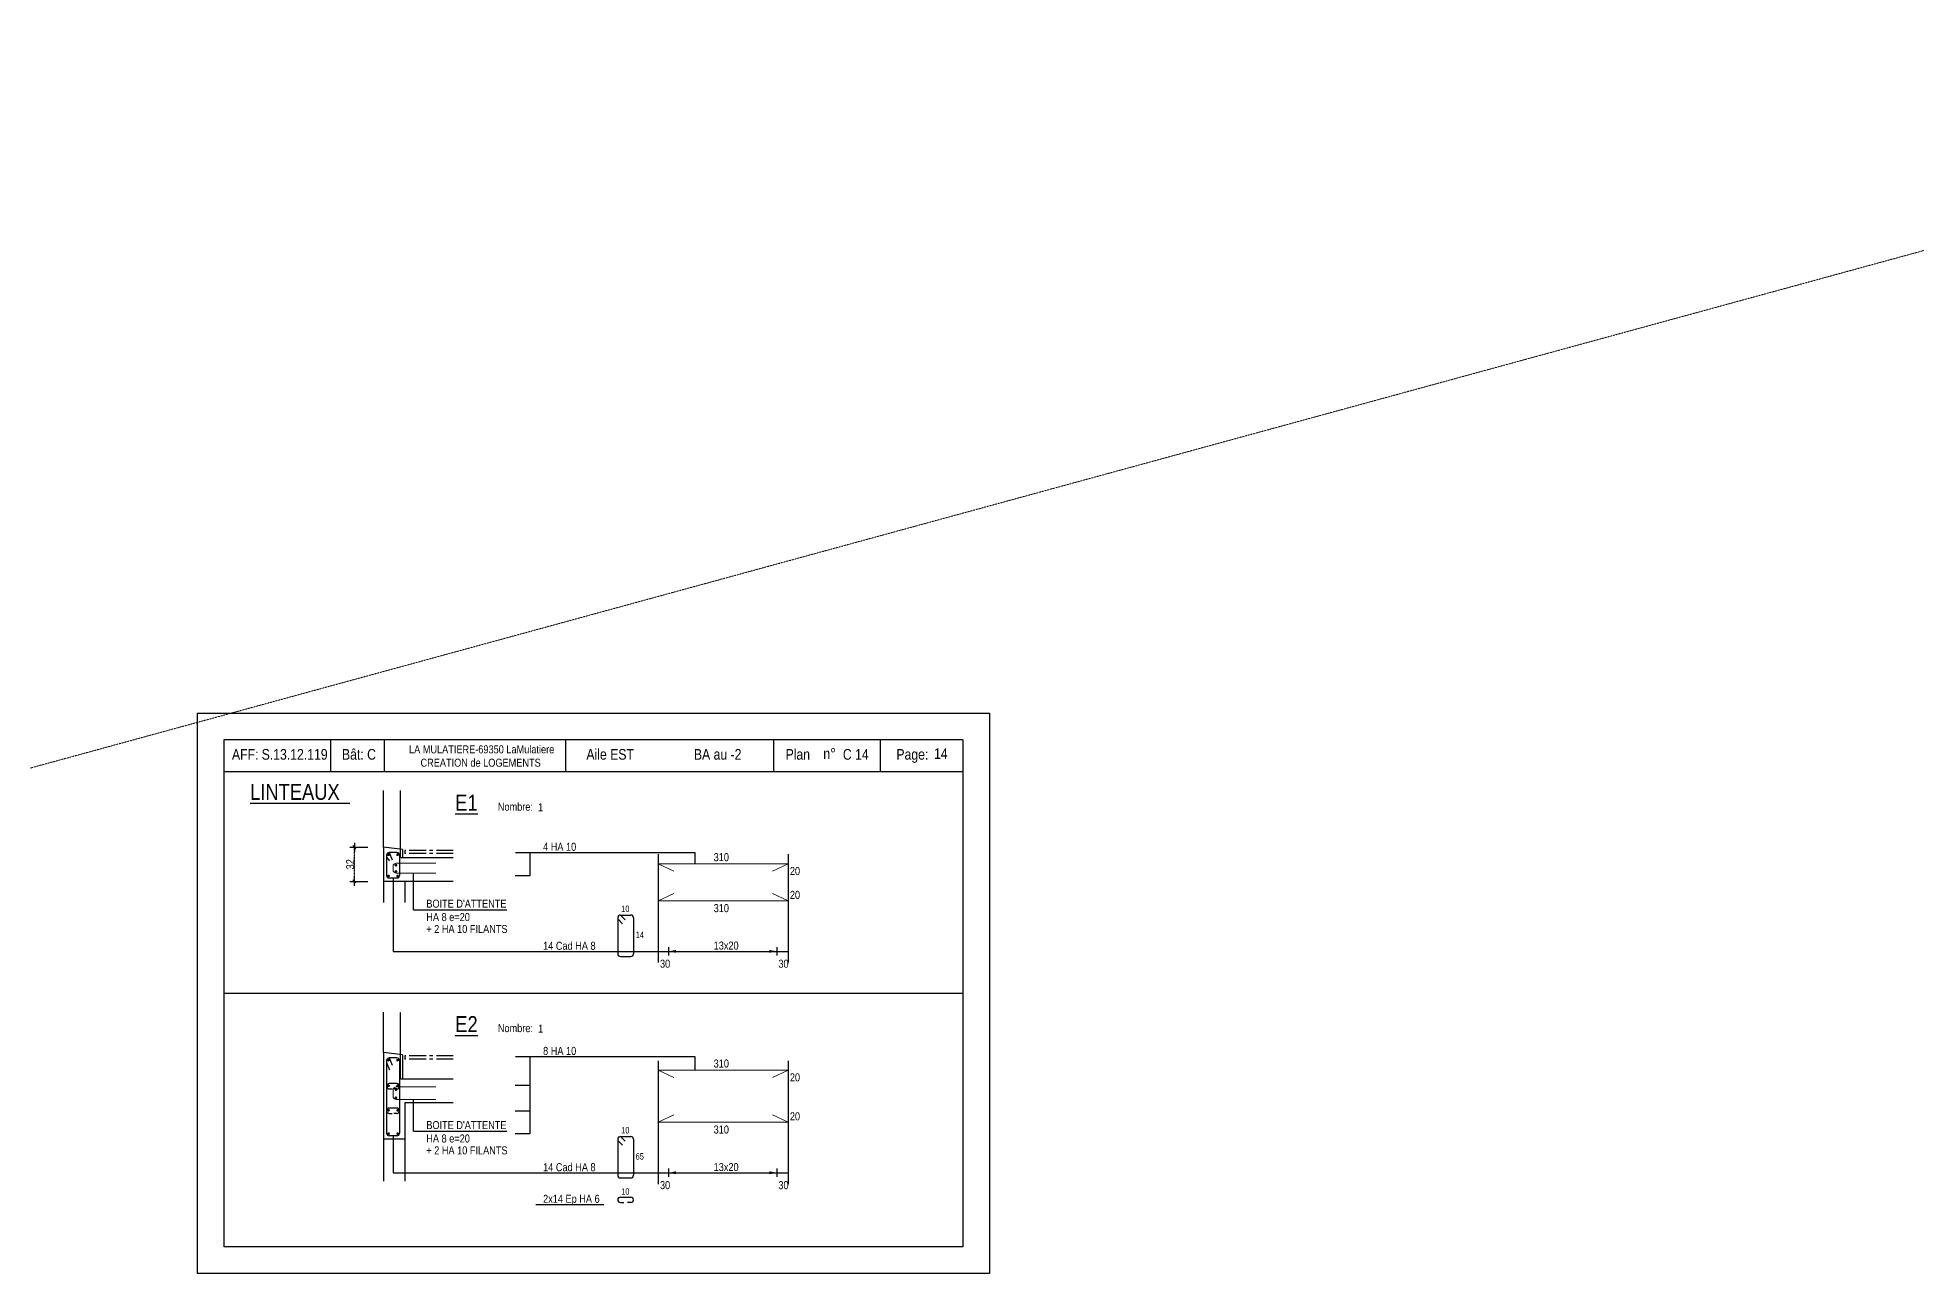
# Model space of a CAD drawing. Header units: metres. Extents: x -9927 to 45032, y -190416 to 12166.
# Drawn here: x 3892 to 7414, y -114534 to -112218 of the extents above; entities that cross this region are included whole.
import ezdxf
from ezdxf.enums import TextEntityAlignment as Align

# ---------------------------------------------------------------- set-up
doc = ezdxf.new("R2010")
doc.units = ezdxf.units.M
doc.header["$PDMODE"] = 65
doc.linetypes.add('AXES', pattern=[50.8, 31.75, -6.35, 6.35, -6.35])
doc.linetypes.add('CACHE2', pattern=[0.1875, 0.125, -0.0625])
for name, color, linetype in [('01_cote_gen', 4, 'Continuous'), ('01_fenetres', 171, 'Continuous'), ('01_linteaux', 3, 'Continuous'), ('01_murs_coup', 5, 'Continuous'), ('01_sem', 42, 'Continuous'), ('01_texte', 230, 'Continuous'), ('01_tram_axes', 10, 'AXES'), ('AA_COTES', 2, 'Continuous')]:
    doc.layers.add(name, color=color, linetype=linetype)
doc.styles.add('STYLE2', font='ARIALN.TTF')
doc.dimstyles.new('JB25', dxfattribs={"dimscale": 0.1, "dimtxt": 150, "dimasz": 17, "dimexe": 0.1, "dimexo": 0.1, "dimgap": 0.09, "dimtad": 1, "dimdec": 1, "dimlfac": 0.5, "dimdsep": 46, "dimtxsty": 'STYLE2', "dimblk1": 'BOND_G', "dimblk2": 'BOND_D', "dimsah": 1, "dimcen": 1.5, "dimdle": 0.01, "dimse1": 1, "dimse2": 1, "dimclrd": 4, "dimclre": 2, "dimclrt": 5, "dimadec": 0, "dimazin": 0, "dimtfac": 2.333333, "dimtdec": 1, "dimtix": 1, "dimtmove": 2, "dimatfit": 3, "dimldrblk": 'BOND_G', "dimfxl": 1, "dimtolj": 1, "dimtzin": 0, "dimarcsym": 0})

# ---------------------------------------------------------------- blocks, each defined once
blk = doc.blocks.new('BOND_G')
at = {"layer": 'AA_COTES', "color": 0}
for p, q in [((5, 0), (-5, 0)), ((1.8, 1.8), (-1.8, -1.8)), ((0, -5), (0, 15))]:
    blk.add_line(p, q, dxfattribs=at)
blk = doc.blocks.new('BOND_D')
at = {"layer": 'AA_COTES', "color": 0}
for p, q in [((5, 0), (-5, 0)), ((-1.8, -1.8), (1.8, 1.8)), ((0, 5), (0, -15))]:
    blk.add_line(p, q, dxfattribs=at)
blk = doc.blocks.new('*D963')
at = {"layer": '01_cote_gen', "color": 4, "linetype": 'CACHE2', "lineweight": -2, "transparency": 16777216}
blk.add_line((4486.2, -113797.9), (4486.2, -113737.3), dxfattribs=at)
at = {"layer": 'DEFPOINTS', "color": 0, "linetype": 'CACHE2', "lineweight": 0, "transparency": 16777216}
for p in [(4486.2, -113735.6), (4540.8, -113735.6), (4540.8, -113799.6)]:
    blk.add_point(p, dxfattribs=at)
at = {"layer": '01_cote_gen', "color": 4, "linetype": 'CACHE2', "lineweight": -2, "transparency": 16777216, "xscale": 1.7, "yscale": 1.7, "zscale": 1.7}
for name, p, rotation in [('BOND_D', (4486.2, -113735.6), 90), ('BOND_G', (4486.2, -113799.6), 270)]:
    blk.add_blockref(name, p, dxfattribs=dict(at, rotation=rotation))
at = {"layer": '01_cote_gen', "color": 5, "linetype": 'CACHE2', "lineweight": 0, "transparency": 16777216, "insert": (4478.6, -113767.6), "char_height": 15, "attachment_point": 5, "rotation": 90, "style": 'STYLE2'}
blk.add_mtext('\\A1;32', dxfattribs=at)

msp = doc.modelspace()

# ---------------------------------------------------------------- linework, layer by layer
at = {"layer": '01_cote_gen', "linetype": 'CACHE2', "lineweight": 0}
msp.add_line((413.24, -114534.42), (17363.39, -109901.89), dxfattribs=at)
at = {"layer": '01_fenetres', "ltscale": 30}
for p, q in [((4241.58, -113534.42), (4241.58, -114484.42)), ((4241.58, -113534.42), (4241.58, -114484.42)), ((4241.58, -113534.42), (4241.58, -114484.42)), ((5626.58, -113534.42), (4241.58, -113534.42)), ((4441.58, -113534.42), (4441.58, -113594.42)), ((4542.08, -113534.42), (4542.08, -113594.42)), ((4882.25, -113534.42), (4882.25, -113594.42)), ((5272.44, -113594.42), (5272.44, -113534.42)), ((5472.44, -113594.42), (5472.44, -113534.42)), ((5626.58, -113534.42), (5626.58, -114484.42)), ((5626.58, -113594.42), (4241.58, -113594.42)), ((5626.58, -114484.42), (4241.58, -114484.42))]:
    msp.add_line(p, q, dxfattribs=at)
at = {"layer": '01_linteaux'}
for p, q in [((4540.76, -113735.59), (4540.76, -113629.59)), ((4565.76, -113745.59), (4551.76, -113745.59)), ((4551.76, -113745.59), (4557.35, -113759.17)), ((4546.76, -113750.59), (4546.76, -113788.59)), ((4546.76, -113754.26), (4552.35, -113761.05)), ((4570.76, -113750.59), (4570.76, -113788.59)), ((4540.76, -113799.59), (4540.76, -113839.32)), ((4565.76, -113793.59), (4551.76, -113793.59)), ((4580.76, -113799.59), (4580.76, -113839.32)), ((4540.76, -114120.59), (4540.76, -114044.59)), ((4565.76, -114130.59), (4551.76, -114130.59)), ((4551.76, -114130.59), (4557.35, -114144.17)), ((4546.76, -114135.59), (4546.76, -114271.59)), ((4546.76, -114139.26), (4552.35, -114152.84)), ((4570.76, -114135.59), (4570.76, -114271.59)), ((4565.76, -114178.6), (4551.76, -114178.6)), ((4551.76, -114188.6), (4557.3, -114188.6)), ((4565.76, -114188.6), (4560.21, -114188.6)), ((4565.76, -114224.5), (4551.76, -114224.5)), ((4551.76, -114234.5), (4557.3, -114234.5)), ((4565.76, -114234.5), (4560.21, -114234.5)), ((4540.76, -114282.59), (4540.76, -114361.3)), ((4565.76, -114276.59), (4551.76, -114276.59)), ((4580.76, -114282.59), (4580.76, -114361.3))]:
    msp.add_line(p, q, dxfattribs=at)
at = {"layer": '01_linteaux', "linetype": 'CACHE2', "ltscale": 10}
for p, q in [((4572.76, -113755.59), (4572.76, -113629.59)), ((4576.76, -113755.59), (4572.76, -113755.59)), ((4572.76, -114170.59), (4572.76, -114044.59)), ((4576.76, -114170.59), (4572.76, -114170.59))]:
    msp.add_line(p, q, dxfattribs=at)
at = {"layer": '01_linteaux', "linetype": 'Continuous'}
for p, q in [((4979.9, -113867.81), (4979.9, -113935.39)), ((4979.9, -113870), (4988.89, -113879.01)), ((4984.9, -113862.81), (5004.51, -113862.81)), ((4984.9, -113862.81), (4993.89, -113871.82)), ((5009.51, -113867.81), (5009.51, -113935.39)), ((4984.9, -113940.39), (5004.51, -113940.39)), ((4979.9, -114282.81), (4979.9, -114350.39)), ((4979.9, -114285), (4988.89, -114294.01)), ((4984.9, -114277.81), (5004.51, -114277.81)), ((4984.9, -114277.81), (4993.89, -114286.82)), ((5009.51, -114282.81), (5009.51, -114350.39)), ((4984.9, -114355.39), (5004.51, -114355.39)), ((4984.9, -114391.48), (5004.51, -114391.48)), ((4984.9, -114401.48), (4991.24, -114401.48)), ((5004.51, -114401.48), (4998.17, -114401.48))]:
    msp.add_line(p, q, dxfattribs=at)
at = {"layer": '01_linteaux', "const_width": 2.5, "flags": 128}
for points in [[(4549.1, -113749.76, 1), (4551.6, -113749.76, 1)], [(4566.01, -113749.76, 1), (4568.51, -113749.76, 1)], [(4549.1, -113789.47, 1), (4551.6, -113789.47, 1)], [(4566.01, -113789.47, 1), (4568.51, -113789.47, 1)], [(4549.1, -114134.76, 1), (4551.6, -114134.76, 1)], [(4566.01, -114134.76, 1), (4568.51, -114134.76, 1)], [(4549.1, -114182.78, 1), (4551.6, -114182.78, 1)], [(4566.01, -114182.78, 1), (4568.51, -114182.78, 1)], [(4549.1, -114228.67, 1), (4551.6, -114228.67, 1)], [(4566.01, -114228.67, 1), (4568.51, -114228.67, 1)], [(4549.1, -114272.47, 1), (4551.6, -114272.47, 1)], [(4566.01, -114272.47, 1), (4568.51, -114272.47, 1)]]:
    msp.add_lwpolyline(points, format="xyb", close=True, dxfattribs=at)
at = {"layer": '01_linteaux'}
for centre, start, end in [((4551.76, -113750.59), 90, 180), ((4565.76, -113750.59), 0, 90), ((4551.76, -113788.59), 180, 270), ((4565.76, -113788.59), 270, 0), ((4551.76, -114135.59), 90, 180), ((4565.76, -114135.59), 0, 90), ((4551.76, -114183.6), 90, 180), ((4551.76, -114183.6), 180, 270), ((4565.76, -114183.6), 0, 90), ((4565.76, -114183.6), 270, 0), ((4551.76, -114229.5), 90, 180), ((4551.76, -114229.5), 180, 270), ((4565.76, -114229.5), 0, 90), ((4565.76, -114229.5), 270, 0), ((4551.76, -114271.59), 180, 270), ((4565.76, -114271.59), 270, 0)]:
    msp.add_arc(centre, 5, start, end, dxfattribs=at)
at = {"layer": '01_linteaux', "linetype": 'Continuous'}
for centre, start, end in [((4984.9, -113867.81), 90, 180), ((5004.51, -113867.81), 0, 90), ((4984.9, -113935.39), 180, 270), ((5004.51, -113935.39), 270, 0), ((4984.9, -114282.81), 90, 180), ((5004.51, -114282.81), 0, 90), ((4984.9, -114350.39), 180, 270), ((5004.51, -114350.39), 270, 0), ((4984.9, -114396.48), 90, 180), ((4984.9, -114396.48), 180, 270), ((5004.51, -114396.48), 0, 90), ((5004.51, -114396.48), 270, 0)]:
    msp.add_arc(centre, 5, start, end, dxfattribs=at)
at = {"layer": '01_murs_coup'}
for p, q in [((4540.76, -113735.59), (4540.76, -113799.59)), ((4576.76, -113739.59), (4540.76, -113735.59)), ((4576.76, -113739.59), (4576.76, -113755.59)), ((4671.74, -113755.59), (4576.76, -113755.59)), ((4580.76, -113799.59), (4540.76, -113799.59)), ((4671.74, -113799.59), (4580.76, -113799.59)), ((4580.76, -113799.59), (4580.76, -113799.59)), ((4540.76, -114120.59), (4540.76, -114282.59)), ((4576.76, -114124.59), (4540.76, -114120.59)), ((4576.76, -114124.59), (4576.76, -114170.59)), ((4671.74, -114170.59), (4576.76, -114170.59)), ((4671.74, -114214.59), (4580.76, -114214.59)), ((4580.76, -114214.59), (4580.76, -114282.59)), ((4580.76, -114282.59), (4540.76, -114282.59))]:
    msp.add_line(p, q, dxfattribs=at)
at = {"layer": '01_sem', "color": 2, "lineweight": 0, "ltscale": 7}
for p, q in [((4558.79, -113771.75), (4558.79, -113778.37)), ((4564.79, -113765.75), (4638.79, -113765.75)), ((5055.58, -113766.89), (5299.06, -113766.89)), ((5055.58, -113766.89), (5084.91, -113780.23)), ((5299.06, -113766.89), (5269.74, -113780.23)), ((4564.79, -113784.37), (4638.79, -113784.37)), ((5055.58, -113835.83), (5084.91, -113822.49)), ((5055.58, -113835.83), (5299.06, -113835.83)), ((5299.06, -113835.83), (5269.74, -113822.49)), ((5055.58, -114153.66), (5299.06, -114153.66)), ((5055.58, -114153.66), (5084.91, -114167)), ((5299.06, -114153.66), (5269.74, -114167)), ((4558.79, -114190.58), (4558.79, -114202.58)), ((4564.79, -114184.58), (4638.79, -114184.58)), ((4564.79, -114208.58), (4638.79, -114208.58)), ((5055.58, -114250.83), (5084.91, -114237.49)), ((5299.06, -114250.83), (5269.74, -114237.49)), ((5055.58, -114250.83), (5299.06, -114250.83))]:
    msp.add_line(p, q, dxfattribs=at)
at = {"layer": '01_sem', "color": 2, "lineweight": 0, "ltscale": 7, "const_width": 2.5, "flags": 128}
for points in [[(4562.98, -113781.02, 1), (4565.48, -113781.02, 1)], [(4563.06, -113769.34, 1), (4565.56, -113769.34, 1)], [(4562.98, -114205.24, 1), (4565.48, -114205.24, 1)], [(4563.06, -114189.91, 1), (4565.56, -114189.91, 1)]]:
    msp.add_lwpolyline(points, format="xyb", close=True, dxfattribs=at)
at = {"layer": '01_sem', "color": 2, "lineweight": 0, "ltscale": 7}
for centre, start, end in [((4564.79, -113771.75), 90, 180), ((4564.79, -113778.37), 180, 270), ((4564.79, -114190.58), 90, 180), ((4564.79, -114202.58), 180, 270)]:
    msp.add_arc(centre, 6, start, end, dxfattribs=at)
at = {"layer": '01_texte', "ltscale": 30}
for p, q in [((4191.58, -113484.42), (4191.58, -114534.42)), ((4191.58, -113484.42), (5676.58, -113484.42)), ((5676.58, -113484.42), (5676.58, -114534.42)), ((4788.18, -113745.29), (5124.59, -113745.29)), ((4815.44, -113745.29), (4815.44, -113789.35)), ((5124.59, -113745.29), (5124.59, -113766.89)), ((5055.58, -113748.95), (5055.58, -113951.93)), ((5299.06, -113748.95), (5299.06, -113951.93)), ((4558.76, -113793.59), (4558.76, -113930.79)), ((4815.44, -113789.35), (4787.71, -113789.35)), ((5075.3, -113922.73), (5075.3, -113938.37)), ((5277.97, -113922.73), (5277.97, -113938.37)), ((4558.76, -113930.79), (5299.06, -113930.79)), ((4241.58, -114009.42), (5626.58, -114009.42)), ((4788.18, -114127.83), (5124.59, -114127.83)), ((4815.44, -114127.83), (4815.44, -114272.61)), ((5124.59, -114127.83), (5124.59, -114153.66)), ((5055.58, -114135.72), (5055.58, -114366.93)), ((5299.06, -114135.72), (5299.06, -114366.93)), ((4815.44, -114182.39), (4787.71, -114182.39)), ((4815.44, -114230.22), (4787.71, -114230.22)), ((4815.44, -114272.61), (4787.71, -114272.61)), ((4558.76, -114276.59), (4558.76, -114345.79)), ((4558.76, -114345.79), (5299.06, -114345.79)), ((5075.3, -114337.73), (5075.3, -114353.37)), ((5277.97, -114337.73), (5277.97, -114353.37)), ((4826.7, -114405.06), (4954.09, -114405.06)), ((5676.58, -114534.42), (4191.58, -114534.42))]:
    msp.add_line(p, q, dxfattribs=at)
at = {"layer": '01_texte'}
for p, q in [((4597.36, -113852.75), (4597.36, -113784.37)), ((4597.36, -113852.75), (4772.14, -113852.75)), ((4597.36, -114267.75), (4597.36, -114208.58)), ((4597.36, -114267.75), (4772.14, -114267.75))]:
    msp.add_line(p, q, dxfattribs=at)
at = {"layer": '01_texte', "ltscale": 30}
for points in [[(5075.3, -113930.79), (5089.12, -113928.04), (5089.12, -113930.79)], [(5075.3, -113930.79), (5089.12, -113933.55), (5089.12, -113930.79)], [(5277.97, -113930.79), (5264.15, -113928.04), (5264.15, -113930.79)], [(5277.97, -113930.79), (5264.15, -113933.55), (5264.15, -113930.79)], [(5075.3, -114345.79), (5089.12, -114343.04), (5089.12, -114345.79)], [(5075.3, -114345.79), (5089.12, -114348.55), (5089.12, -114345.79)], [(5277.97, -114345.79), (5264.15, -114343.04), (5264.15, -114345.79)], [(5277.97, -114345.79), (5264.15, -114348.55), (5264.15, -114345.79)]]:
    msp.add_solid(points, dxfattribs=at)
at = {"layer": '01_tram_axes'}
for p, q in [((4671.74, -113741.59), (4580.76, -113741.59)), ((4671.74, -113747.59), (4580.76, -113747.59)), ((4671.74, -114126.59), (4580.76, -114126.59)), ((4671.74, -114132.59), (4580.76, -114132.59))]:
    msp.add_line(p, q, dxfattribs=at)
at = {"layer": '01_tram_axes', "ltscale": 2}
for p, q in [((4580.76, -113741.59), (4580.76, -113747.59)), ((4580.76, -114126.59), (4580.76, -114132.59))]:
    msp.add_line(p, q, dxfattribs=at)

# ---------------------------------------------------------------- texts
at = {"layer": '01_texte', "style": 'STYLE2'}
for s, height, p in [('AFF:', 20, (4256.87, -113571.58)), ('S.13.12.119', 20, (4312.54, -113571.58)), ('Bât: C', 20, (4463.04, -113571.58)), ('LA MULATIERE-69350 LaMulatiere', 15, (4588.77, -113559.71)), ('CREATION de LOGEMENTS', 15, (4610.26, -113584.71)), ('Aile EST', 20, (4921.16, -113571.58)), ('BA au -2', 20, (5122.63, -113571.58)), ('Plan', 20, (5294.49, -113571.58)), ('n%%D', 20, (5365.17, -113570.13)), (' C 14', 20, (5395.52, -113571.58)), ('Page:', 20, (5502.16, -113571.58)), ('14', 20, (5572.84, -113570.13)), ('%%UE1', 30, (4675.36, -113667.22)), ('Nombre:', 15, (4755.18, -113667.22)), ('1', 15, (4830.59, -113668.23)), ('4 HA 10', 15, (4840.02, -113742.33)), ('310', 15, (5159.68, -113761.75)), ('20', 15, (5302.53, -113787.71)), ('20', 15, (5302.53, -113832.5)), ("BOITE D'ATTENTE", 15, (4621.07, -113848.88)), ('10', 12, (4986.53, -113857.06)), ('310', 15, (5159.68, -113857.28)), ('+ 2 HA 10 FILANTS', 15, (4621.07, -113896.33)), ('HA 8 e=20', 15, (4621.07, -113874.02)), ('14 Cad HA 8', 15, (4840.02, -113927.83)), ('14', 12, (5013.53, -113906.03)), ('13x20', 15, (5159.68, -113927.49)), ('30', 15, (5059.12, -113961.44)), ('30', 15, (5280.98, -113961.44)), ('%%UE2', 30, (4675.36, -114082.22)), ('Nombre:', 15, (4755.18, -114082.22)), ('1', 15, (4830.59, -114083.23)), ('8 HA 10', 15, (4840.02, -114124.87)), ('310', 15, (5159.68, -114148.52)), ('20', 15, (5302.53, -114174.47)), ('20', 15, (5302.53, -114247.5)), ("BOITE D'ATTENTE", 15, (4621.07, -114263.88)), ('HA 8 e=20', 15, (4621.07, -114289.02)), ('10', 12, (4986.53, -114272.06)), ('310', 15, (5159.68, -114272.28)), ('+ 2 HA 10 FILANTS', 15, (4621.07, -114311.33)), ('65', 12, (5013.53, -114321.03)), ('14 Cad HA 8', 15, (4840.02, -114342.83)), ('13x20', 15, (5159.68, -114342.49)), ('10', 12, (4986.53, -114386.89)), ('30', 15, (5059.12, -114376.44)), ('30', 15, (5280.98, -114376.44)), ('2x14 Ep HA 6', 15, (4840.02, -114402.11))]:
    msp.add_text(s, height=height, dxfattribs=at).set_placement(p)
msp.add_text('%%ULINTEAUX  ', height=30, dxfattribs=at).set_placement((4384.3, -113632.04), align=Align.MIDDLE)

# ---------------------------------------------------------------- dimensions: what is measured, and where the dimension line sits
at = {"layer": '01_cote_gen', "linetype": 'CACHE2', "lineweight": 0}
dim = msp.add_linear_dim(base=(4486.22, -113735.59), p1=(4540.76, -113799.59), p2=(4540.76, -113735.59), angle=90, dimstyle='JB25', dxfattribs=at)
dim.commit()
dim.dimension.update_dxf_attribs({"geometry": '*D963', "text_midpoint": (4478.55, -113767.59)})

doc.saveas('drawing.dxf')
